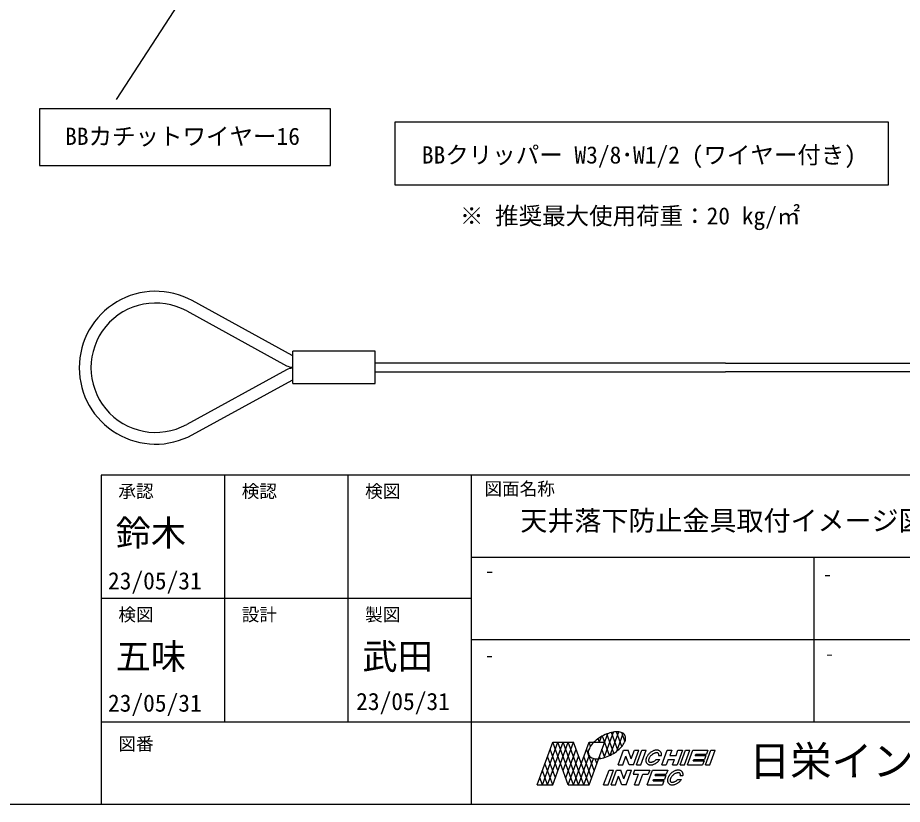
# Model space of a CAD drawing. Units: millimetres on the paper. Extents: x -142 to 140, y -98 to 97.
# Drawn here: x 22.7 to 98, y -98.2 to -31.2 of the extents above; entities that cross this region are included whole.
import ezdxf
from ezdxf.enums import TextEntityAlignment as Align

# ---------------------------------------------------------------- set-up
doc = ezdxf.new("R2010")
doc.units = ezdxf.units.MM
doc.layers.add('0-0_文字･図枠･寸法', color=7, linetype='Continuous')
doc.layers.add('0-1_BBクリッパー', color=7, linetype='Continuous')
doc.styles.add('ＭＳ ゴシック', font='')
doc.styles.get('ＭＳ ゴシック').set_extended_font_data('MS Gothic')

msp = doc.modelspace()

# ---------------------------------------------------------------- linework, layer by layer
at = {"layer": '0-0_文字･図枠･寸法'}
for p, q in [((42.374, -20.744), (31.058, -38.202)), ((40.264, -70.176), (40.264, -91.176)), ((50.764, -70.176), (50.764, -91.176)), ((61.264, -70.176), (61.264, -98.176)), ((139.764, -77.176), (61.264, -77.176)), ((90.464, -91.176), (90.464, -77.176)), ((61.264, -80.676), (29.764, -80.676)), ((139.764, -84.176), (61.264, -84.176)), ((139.764, -91.176), (29.764, -91.176)), ((71.297, -96.523), (72.883, -92.164)), ((72.135, -92.548), (72.013, -92.635)), ((72.179, -92.886), (72.072, -92.592)), ((72.262, -92.465), (72.135, -92.548)), ((72.179, -92.886), (72.352, -92.413)), ((72.394, -92.388), (72.262, -92.465)), ((72.529, -92.316), (72.394, -92.388)), ((73.037, -94.031), (72.432, -92.368)), ((72.666, -92.251), (72.529, -92.316)), ((72.582, -94.203), (73.372, -92.033)), ((72.805, -92.193), (72.666, -92.251)), ((72.944, -92.142), (72.805, -92.193)), ((73.405, -93.829), (72.809, -92.191)), ((73.081, -92.099), (72.944, -92.142)), ((73.217, -92.063), (73.081, -92.099)), ((73.097, -94.002), (73.82, -92.014)), ((73.755, -93.577), (73.205, -92.067)), ((73.35, -92.037), (73.217, -92.063)), ((73.478, -92.018), (73.35, -92.037)), ((73.602, -92.008), (73.478, -92.018)), ((73.72, -92.008), (73.602, -92.008)), ((74.08, -93.258), (73.625, -92.008)), ((73.668, -93.644), (74.213, -92.148)), ((73.831, -92.015), (73.72, -92.008)), ((73.934, -92.032), (73.831, -92.015)), ((74.029, -92.057), (73.934, -92.032)), ((74.114, -92.09), (74.029, -92.057)), ((74.358, -92.809), (74.093, -92.081)), ((74.19, -92.131), (74.114, -92.09)), ((74.255, -92.181), (74.19, -92.131)), ((74.31, -92.237), (74.255, -92.181)), ((74.353, -92.301), (74.31, -92.237)), ((74.384, -92.371), (74.353, -92.301)), ((74.404, -92.447), (74.384, -92.371)), ((74.411, -92.528), (74.404, -92.447)), ((74.407, -92.615), (74.411, -92.528)), ((66.884, -96.523), (68.208, -92.886)), ((67.325, -96.523), (68.649, -92.886)), ((67.767, -96.523), (69.09, -92.886)), ((69.532, -96.523), (68.208, -92.886)), ((68.208, -96.523), (69.532, -92.886)), ((68.208, -92.886), (69.973, -92.886)), ((69.973, -96.523), (68.649, -92.886)), ((69.09, -95.311), (69.973, -92.886)), ((70.414, -96.523), (69.09, -92.886)), ((70.856, -96.523), (69.532, -92.886)), ((69.973, -96.523), (71.297, -92.886)), ((71.297, -96.523), (69.973, -92.886)), ((71.424, -93.235), (71.297, -92.886)), ((71.297, -92.886), (72.621, -92.886)), ((71.375, -93.316), (71.323, -93.414)), ((71.437, -93.216), (71.375, -93.316)), ((71.51, -93.116), (71.437, -93.216)), ((71.594, -93.016), (71.51, -93.116)), ((71.686, -92.917), (71.594, -93.016)), ((71.787, -92.82), (71.686, -92.917)), ((71.738, -92.886), (71.733, -92.872)), ((71.738, -92.886), (71.748, -92.858)), ((71.896, -92.726), (71.787, -92.82)), ((72.013, -92.635), (71.896, -92.726)), ((73.958, -93.392), (74.051, -93.293)), ((74.051, -93.293), (74.134, -93.193)), ((74.134, -93.193), (74.207, -93.093)), ((74.207, -93.093), (74.27, -92.994)), ((74.27, -92.994), (74.321, -92.895)), ((74.321, -92.895), (74.362, -92.799)), ((74.362, -92.799), (74.39, -92.705)), ((74.39, -92.705), (74.407, -92.615)), ((68.429, -95.917), (67.767, -94.098)), ((68.649, -95.311), (67.987, -93.492)), ((69.311, -95.917), (70.194, -93.492)), ((69.532, -96.523), (70.414, -94.098)), ((70.414, -96.523), (71.316, -94.047)), ((71.517, -95.917), (70.856, -94.098)), ((71.738, -95.311), (71.076, -93.492)), ((71.237, -93.695), (71.233, -93.781)), ((71.233, -93.781), (71.24, -93.862)), ((71.254, -93.604), (71.237, -93.695)), ((71.24, -93.862), (71.26, -93.939)), ((71.283, -93.511), (71.254, -93.604)), ((71.26, -93.939), (71.291, -94.009)), ((71.323, -93.414), (71.283, -93.511)), ((71.291, -94.009), (71.335, -94.072)), ((71.335, -94.072), (71.389, -94.129)), ((72.245, -94.28), (72.179, -94.098)), ((72.651, -94.183), (72.4, -93.492)), ((72.839, -94.117), (72.978, -94.058)), ((72.978, -94.058), (73.115, -93.993)), ((73.115, -93.993), (73.25, -93.922)), ((73.25, -93.922), (73.382, -93.844)), ((73.382, -93.844), (73.509, -93.762)), ((73.509, -93.762), (73.632, -93.675)), ((73.632, -93.675), (73.748, -93.583)), ((73.748, -93.583), (73.857, -93.489)), ((73.786, -94.826), (74.243, -93.571)), ((73.857, -93.489), (73.958, -93.392)), ((74.163, -94.826), (74.432, -94.088)), ((74.243, -93.571), (74.62, -93.571)), ((74.7, -94.826), (74.432, -94.088)), ((74.889, -94.309), (74.62, -93.571)), ((74.889, -94.309), (75.157, -93.571)), ((75.077, -94.826), (75.534, -93.571)), ((75.157, -93.571), (75.534, -93.571)), ((75.328, -94.826), (75.785, -93.571)), ((75.705, -94.826), (76.162, -93.571)), ((75.785, -93.571), (76.162, -93.571)), ((76.236, -94.096), (76.21, -94.146)), ((76.266, -94.046), (76.236, -94.096)), ((76.3, -93.998), (76.266, -94.046)), ((76.336, -93.951), (76.3, -93.998)), ((76.376, -93.905), (76.336, -93.951)), ((76.418, -93.861), (76.376, -93.905)), ((76.463, -93.82), (76.418, -93.861)), ((76.51, -93.78), (76.463, -93.82)), ((76.559, -93.744), (76.51, -93.78)), ((76.609, -93.71), (76.559, -93.744)), ((76.66, -93.68), (76.609, -93.71)), ((76.713, -93.652), (76.66, -93.68)), ((76.766, -93.629), (76.713, -93.652)), ((76.819, -93.609), (76.766, -93.629)), ((76.872, -93.592), (76.819, -93.609)), ((76.924, -93.58), (76.872, -93.592)), ((76.976, -93.571), (76.924, -93.58)), ((77.027, -93.567), (76.976, -93.571)), ((77.076, -93.566), (77.027, -93.567)), ((77.123, -93.57), (77.076, -93.566)), ((77.168, -93.578), (77.123, -93.57)), ((77.211, -93.589), (77.168, -93.578)), ((77.251, -93.605), (77.211, -93.589)), ((77.221, -94.037), (77.227, -94.01)), ((77.221, -94.037), (77.454, -94.037)), ((77.288, -93.624), (77.251, -93.605)), ((77.323, -93.647), (77.288, -93.624)), ((77.353, -93.674), (77.323, -93.647)), ((77.381, -93.704), (77.353, -93.674)), ((77.404, -93.737), (77.381, -93.704)), ((77.424, -93.773), (77.404, -93.737)), ((77.439, -93.811), (77.424, -93.773)), ((77.451, -93.853), (77.439, -93.811)), ((77.458, -93.896), (77.451, -93.853)), ((77.454, -94.036), (77.46, -93.988)), ((77.461, -93.941), (77.458, -93.896)), ((77.46, -93.988), (77.461, -93.941)), ((77.498, -94.826), (77.955, -93.571)), ((77.955, -93.571), (78.331, -93.571)), ((78.331, -93.571), (78.167, -94.023)), ((78.167, -94.023), (78.704, -94.023)), ((78.704, -94.023), (78.869, -93.571)), ((79.245, -93.571), (78.788, -94.826)), ((78.869, -93.571), (79.245, -93.571)), ((79.04, -94.826), (79.497, -93.571)), ((79.416, -94.826), (79.873, -93.571)), ((79.497, -93.571), (79.873, -93.571)), ((79.667, -94.826), (80.124, -93.571)), ((80.124, -93.571), (81.415, -93.571)), ((80.336, -94.023), (80.373, -93.922)), ((80.336, -94.023), (81.25, -94.023)), ((80.373, -93.922), (81.287, -93.922)), ((81.25, -94.023), (81.123, -94.374)), ((81.209, -94.826), (81.666, -93.571)), ((81.415, -93.571), (81.287, -93.922)), ((81.586, -94.826), (82.043, -93.571)), ((81.666, -93.571), (82.043, -93.571)), ((68.208, -96.523), (67.546, -94.704)), ((70.856, -96.523), (71.676, -94.27)), ((71.389, -94.129), (71.454, -94.178)), ((71.454, -94.178), (71.53, -94.219)), ((71.53, -94.219), (71.616, -94.253)), ((71.616, -94.253), (71.711, -94.278)), ((71.711, -94.278), (71.814, -94.294)), ((71.959, -94.704), (71.809, -94.294)), ((71.814, -94.294), (71.925, -94.302)), ((71.925, -94.302), (72.042, -94.301)), ((72.042, -94.301), (72.166, -94.291)), ((72.166, -94.291), (72.295, -94.273)), ((72.295, -94.273), (72.427, -94.246)), ((72.427, -94.246), (72.563, -94.211)), ((72.563, -94.211), (72.701, -94.168)), ((72.701, -94.168), (72.839, -94.117)), ((73.786, -94.826), (74.163, -94.826)), ((75.077, -94.826), (74.7, -94.826)), ((75.328, -94.826), (75.705, -94.826)), ((76.137, -94.395), (76.135, -94.442)), ((76.135, -94.442), (76.137, -94.488)), ((76.143, -94.347), (76.137, -94.395)), ((76.137, -94.488), (76.143, -94.532)), ((76.154, -94.297), (76.143, -94.347)), ((76.143, -94.532), (76.154, -94.574)), ((76.168, -94.247), (76.154, -94.297)), ((76.154, -94.574), (76.169, -94.613)), ((76.187, -94.197), (76.168, -94.247)), ((76.169, -94.613), (76.187, -94.649)), ((76.21, -94.146), (76.187, -94.197)), ((76.187, -94.649), (76.21, -94.683)), ((76.21, -94.683), (76.236, -94.714)), ((76.236, -94.714), (76.266, -94.741)), ((76.266, -94.741), (76.3, -94.764)), ((76.3, -94.764), (76.337, -94.785)), ((76.337, -94.785), (76.376, -94.801)), ((76.365, -94.413), (76.364, -94.429)), ((76.376, -94.801), (76.419, -94.813)), ((76.419, -94.813), (76.463, -94.822)), ((76.463, -94.822), (76.51, -94.826)), ((76.51, -94.826), (76.559, -94.827)), ((76.559, -94.827), (76.609, -94.823)), ((76.609, -94.823), (76.661, -94.815)), ((76.661, -94.815), (76.713, -94.804)), ((76.713, -94.804), (76.766, -94.788)), ((76.766, -94.788), (76.819, -94.769)), ((76.819, -94.769), (76.872, -94.746)), ((76.872, -94.746), (76.925, -94.719)), ((76.925, -94.719), (76.976, -94.689)), ((76.976, -94.689), (77.027, -94.656)), ((76.98, -94.403), (77.019, -94.367)), ((77.019, -94.367), (77.029, -94.357)), ((77.027, -94.656), (77.076, -94.62)), ((77.029, -94.357), (77.323, -94.357)), ((77.076, -94.62), (77.123, -94.582)), ((77.123, -94.582), (77.168, -94.541)), ((77.168, -94.541), (77.211, -94.497)), ((77.211, -94.497), (77.251, -94.452)), ((77.251, -94.452), (77.289, -94.405)), ((77.289, -94.405), (77.323, -94.357)), ((77.498, -94.826), (77.874, -94.826)), ((78.039, -94.374), (77.874, -94.826)), ((78.039, -94.374), (78.576, -94.374)), ((78.412, -94.826), (78.576, -94.374)), ((78.412, -94.826), (78.788, -94.826)), ((79.04, -94.826), (79.416, -94.826)), ((79.667, -94.826), (80.958, -94.826)), ((80.172, -94.475), (80.209, -94.374)), ((80.209, -94.374), (81.123, -94.374)), ((81.209, -94.826), (81.586, -94.826)), ((67.767, -96.523), (67.325, -95.311)), ((72.541, -96.523), (72.998, -95.267)), ((72.998, -95.267), (73.375, -95.267)), ((73.169, -96.523), (73.626, -95.267)), ((73.626, -95.267), (74.002, -95.267)), ((74.271, -96.006), (74.002, -95.267)), ((74.271, -96.006), (74.54, -95.267)), ((74.459, -96.523), (74.916, -95.267)), ((74.54, -95.267), (74.916, -95.267)), ((75.167, -95.267), (75.04, -95.619)), ((76.252, -96.523), (76.709, -95.267)), ((76.709, -95.267), (78, -95.267)), ((78, -95.267), (77.872, -95.619)), ((78.214, -95.602), (78.175, -95.648)), ((78.256, -95.558), (78.214, -95.602)), ((78.301, -95.516), (78.256, -95.558)), ((78.348, -95.477), (78.301, -95.516)), ((78.397, -95.441), (78.348, -95.477)), ((78.447, -95.407), (78.397, -95.441)), ((78.499, -95.376), (78.447, -95.407)), ((78.551, -95.349), (78.499, -95.376)), ((78.604, -95.325), (78.551, -95.349)), ((78.657, -95.305), (78.604, -95.325)), ((78.71, -95.289), (78.657, -95.305)), ((78.763, -95.277), (78.71, -95.289)), ((78.814, -95.268), (78.763, -95.277)), ((78.865, -95.264), (78.814, -95.268)), ((78.914, -95.263), (78.865, -95.264)), ((78.961, -95.267), (78.914, -95.263)), ((79.006, -95.275), (78.961, -95.267)), ((79.049, -95.286), (79.006, -95.275)), ((79.089, -95.302), (79.049, -95.286)), ((79.127, -95.321), (79.089, -95.302)), ((79.161, -95.344), (79.127, -95.321)), ((79.192, -95.371), (79.161, -95.344)), ((79.219, -95.4), (79.192, -95.371)), ((79.242, -95.433), (79.219, -95.4)), ((79.262, -95.469), (79.242, -95.433)), ((79.277, -95.508), (79.262, -95.469)), ((79.289, -95.549), (79.277, -95.508)), ((79.296, -95.593), (79.289, -95.549)), ((79.299, -95.638), (79.296, -95.593)), ((67.325, -96.523), (67.105, -95.917)), ((73.545, -96.523), (73.814, -95.785)), ((74.083, -96.523), (73.814, -95.785)), ((75.04, -95.619), (75.497, -95.619)), ((75.168, -96.523), (75.497, -95.619)), ((76.921, -95.719), (76.958, -95.619)), ((76.921, -95.719), (77.835, -95.719)), ((76.958, -95.619), (77.872, -95.619)), ((77.835, -95.719), (77.708, -96.071)), ((77.975, -96.092), (77.973, -96.139)), ((77.973, -96.139), (77.975, -96.185)), ((77.981, -96.044), (77.975, -96.092)), ((77.975, -96.185), (77.981, -96.229)), ((77.992, -95.994), (77.981, -96.044)), ((77.981, -96.229), (77.992, -96.27)), ((78.007, -95.944), (77.992, -95.994)), ((77.992, -96.27), (78.007, -96.31)), ((78.025, -95.893), (78.007, -95.944)), ((78.007, -96.31), (78.025, -96.346)), ((78.048, -95.843), (78.025, -95.893)), ((78.025, -96.346), (78.048, -96.38)), ((78.074, -95.793), (78.048, -95.843)), ((78.104, -95.743), (78.074, -95.793)), ((78.138, -95.695), (78.104, -95.743)), ((78.175, -95.648), (78.138, -95.695)), ((78.814, -96.386), (78.865, -96.353)), ((78.857, -96.064), (78.867, -96.053)), ((78.865, -96.353), (78.914, -96.317)), ((78.867, -96.053), (79.161, -96.053)), ((78.914, -96.317), (78.961, -96.279)), ((78.961, -96.279), (79.007, -96.237)), ((79.007, -96.237), (79.049, -96.194)), ((79.049, -96.194), (79.09, -96.149)), ((79.059, -95.733), (79.065, -95.707)), ((79.059, -95.733), (79.292, -95.733)), ((79.09, -96.149), (79.127, -96.102)), ((79.127, -96.102), (79.161, -96.053)), ((79.292, -95.733), (79.298, -95.685)), ((79.298, -95.685), (79.299, -95.638)), ((66.884, -96.523), (68.208, -96.523)), ((69.532, -96.523), (71.297, -96.523)), ((73.169, -96.523), (73.545, -96.523)), ((74.459, -96.523), (74.083, -96.523)), ((75.168, -96.523), (75.544, -96.523)), ((76.252, -96.523), (77.543, -96.523)), ((78.048, -96.38), (78.075, -96.41)), ((78.075, -96.41), (78.105, -96.438)), ((78.105, -96.438), (78.138, -96.461)), ((78.138, -96.461), (78.175, -96.481)), ((78.175, -96.481), (78.214, -96.498)), ((78.214, -96.498), (78.257, -96.51)), ((78.257, -96.51), (78.301, -96.519)), ((78.301, -96.519), (78.348, -96.523)), ((78.348, -96.523), (78.397, -96.523)), ((78.397, -96.523), (78.447, -96.52)), ((78.447, -96.52), (78.499, -96.512)), ((78.499, -96.512), (78.551, -96.501)), ((78.551, -96.501), (78.604, -96.485)), ((78.604, -96.485), (78.657, -96.466)), ((78.657, -96.466), (78.71, -96.443)), ((78.71, -96.443), (78.763, -96.416)), ((78.763, -96.416), (78.814, -96.386)), ((-142.236, -98.176), (139.764, -98.176))]:
    msp.add_line(p, q, dxfattribs=at)
for points in [[(24.525, -38.998), (24.525, -43.825), (49.293, -43.825), (49.293, -38.998)], [(54.771, -40.141), (54.771, -45.461), (96.789, -45.461), (96.789, -40.141)]]:
    msp.add_lwpolyline(points, close=True, dxfattribs=at)
for points in [[(139.764, -70.176), (29.764, -70.176), (29.764, -98.176)], [(77.199, -93.844), (77.195, -93.839), (77.19, -93.834), (77.184, -93.829), (77.178, -93.825), (77.171, -93.82), (77.163, -93.816), (77.155, -93.812), (77.145, -93.809), (77.135, -93.805), (77.124, -93.802), (77.111, -93.8), (77.098, -93.797), (77.084, -93.796), (77.069, -93.795), (77.052, -93.795), (77.036, -93.795), (77.018, -93.797), (77.001, -93.799), (76.96, -93.806), (76.919, -93.817), (76.876, -93.831), (76.832, -93.849), (76.788, -93.871), (76.743, -93.896), (76.7, -93.924), (76.657, -93.956), (76.616, -93.99), (76.577, -94.026), (76.54, -94.064), (76.507, -94.104), (76.476, -94.145), (76.449, -94.186), (76.425, -94.227), (76.405, -94.268), (76.39, -94.307), (76.378, -94.345), (76.369, -94.383), (76.367, -94.397), (76.365, -94.413)], [(77.227, -94.01), (77.229, -93.996), (77.231, -93.98), (77.232, -93.964), (77.232, -93.95), (77.232, -93.937), (77.231, -93.924), (77.229, -93.913), (77.227, -93.902), (77.225, -93.892), (77.222, -93.883), (77.219, -93.875), (77.215, -93.868), (77.212, -93.861), (77.208, -93.855), (77.204, -93.849), (77.199, -93.844)], [(76.364, -94.429), (76.363, -94.443), (76.364, -94.456), (76.365, -94.469), (76.366, -94.481), (76.368, -94.491), (76.371, -94.501), (76.374, -94.51), (76.377, -94.518), (76.38, -94.525), (76.384, -94.532), (76.388, -94.538), (76.392, -94.544), (76.396, -94.55), (76.401, -94.555), (76.406, -94.559), (76.412, -94.564), (76.418, -94.568), (76.425, -94.573), (76.432, -94.577), (76.441, -94.581), (76.45, -94.585), (76.461, -94.588), (76.472, -94.591), (76.484, -94.594), (76.498, -94.596), (76.512, -94.597), (76.527, -94.598), (76.543, -94.598), (76.56, -94.598), (76.578, -94.596), (76.596, -94.594), (76.616, -94.591), (76.633, -94.588), (76.677, -94.576), (76.72, -94.562), (76.763, -94.544), (76.808, -94.522), (76.852, -94.497), (76.896, -94.469)], [(76.896, -94.469), (76.939, -94.438), (76.98, -94.403)], [(80.172, -94.475), (81.086, -94.475), (80.958, -94.826)], [(72.541, -96.523), (72.918, -96.523), (73.375, -95.267)], [(75.167, -95.267), (76.458, -95.267), (76.33, -95.619)], [(79.038, -95.54), (79.033, -95.535), (79.028, -95.531), (79.022, -95.526), (79.016, -95.522), (79.009, -95.517), (79.001, -95.513), (78.993, -95.509), (78.983, -95.505), (78.973, -95.502), (78.962, -95.499), (78.95, -95.496), (78.936, -95.494), (78.922, -95.493), (78.907, -95.492), (78.891, -95.492), (78.874, -95.492), (78.856, -95.494), (78.84, -95.496), (78.798, -95.503), (78.757, -95.513), (78.714, -95.528), (78.67, -95.546), (78.626, -95.568), (78.582, -95.593), (78.538, -95.621), (78.495, -95.652), (78.454, -95.686), (78.415, -95.723), (78.379, -95.761), (78.345, -95.801), (78.314, -95.842), (78.287, -95.883), (78.263, -95.924), (78.244, -95.965), (78.228, -96.004), (78.216, -96.042), (78.207, -96.08), (78.205, -96.094), (78.203, -96.11)], [(79.065, -95.707), (79.067, -95.692), (79.069, -95.676), (79.07, -95.661), (79.07, -95.647), (79.07, -95.634), (79.069, -95.621), (79.067, -95.609), (79.065, -95.599), (79.063, -95.589), (79.06, -95.58), (79.057, -95.572), (79.054, -95.564), (79.05, -95.558), (79.046, -95.552), (79.042, -95.546), (79.038, -95.54)], [(75.544, -96.523), (75.873, -95.619), (76.33, -95.619)], [(76.757, -96.171), (76.794, -96.071), (77.708, -96.071)], [(76.757, -96.171), (77.671, -96.171), (77.543, -96.523)], [(78.203, -96.11), (78.202, -96.126), (78.202, -96.14), (78.202, -96.153), (78.203, -96.166), (78.205, -96.177), (78.207, -96.188), (78.209, -96.198), (78.212, -96.207), (78.215, -96.215), (78.218, -96.222), (78.222, -96.229), (78.226, -96.235), (78.23, -96.241), (78.234, -96.246), (78.239, -96.251), (78.244, -96.256), (78.25, -96.261), (78.256, -96.265), (78.263, -96.27), (78.271, -96.274), (78.279, -96.278), (78.289, -96.281), (78.299, -96.285), (78.31, -96.288), (78.322, -96.29), (78.336, -96.293), (78.35, -96.294), (78.365, -96.295), (78.381, -96.295), (78.398, -96.295), (78.416, -96.293), (78.435, -96.291), (78.454, -96.288), (78.472, -96.284), (78.515, -96.273), (78.558, -96.259), (78.602, -96.241), (78.646, -96.219), (78.69, -96.194)], [(78.69, -96.194), (78.734, -96.166), (78.777, -96.134), (78.818, -96.1), (78.857, -96.064)]]:
    msp.add_lwpolyline(points, dxfattribs=at)
at = {"layer": '0-1_BBクリッパー'}
for p, q in [((46.039, -59.979), (37.533, -55.324)), ((37.053, -56.201), (45.559, -60.856)), ((46.081, -59.979), (46.039, -59.979)), ((53.081, -59.633), (46.081, -59.633)), ((46.081, -62.383), (46.081, -59.633)), ((53.081, -62.383), (53.081, -59.633)), ((46.039, -60.979), (46.081, -60.979)), ((82.907, -60.633), (53.081, -60.633)), ((82.907, -60.633), (112.734, -60.633)), ((45.559, -61.202), (37.053, -65.857)), ((46.081, -61.079), (46.039, -61.079)), ((53.081, -61.383), (82.907, -61.383)), ((112.734, -61.383), (82.907, -61.383)), ((37.533, -66.734), (46.039, -62.079)), ((46.039, -62.079), (46.081, -62.079)), ((46.081, -62.383), (53.081, -62.383))]:
    msp.add_line(p, q, dxfattribs=at)
for centre, radius, start, end in [((34.411, -61.029), 6.503, 61.30861, 180), ((34.411, -61.029), 5.503, 61.30861, 298.69139), ((46.039, -59.979), 1, 241.30862, 270), ((34.411, -61.029), 6.503, 180, 298.69139), ((46.039, -62.079), 1, 90, 118.69138)]:
    msp.add_arc(centre, radius, start, end, dxfattribs=at)

# ---------------------------------------------------------------- texts
at = {"layer": '0-0_文字･図枠･寸法', "style": 'ＭＳ ゴシック'}
for s, height, p in [('BBカチットワイヤー16', 1.466, (26.707, -42.511)), ('BBクリッパー W3/8･W1/2 (ワイヤー付き)', 1.466, (57.066, -44.096)), ('※ 推奨最大使用荷重：20 kg/㎡', 1.466, (60.308, -49.284)), ('図面名称', 1.1, (62.391, -72.207)), ('承認', 1.1, (31.238, -72.416)), ('検認', 1.1, (41.738, -72.416)), ('検図', 1.1, (52.238, -72.416)), ('天井落下防止金具取付イメージ図(BBｶﾁｯﾄﾜｲﾔｰ16・BBｸﾘｯﾊﾟｰW3/8･W1/2)', 1.686, (65.448, -75.39)), ('鈴木', 2.199, (31.004, -76.851)), ('23/05/31', 1.466, (30.354, -80.331)), ('-', 1.1, (62.465, -79.2)), ('-', 1.1, (91.216, -79.487)), ('検図', 1.1, (31.238, -82.916)), ('設計', 1.1, (41.738, -82.916)), ('製図', 1.1, (52.238, -82.916)), ('五味', 2.199, (31.004, -87.351)), ('武田', 2.199, (52.004, -87.351)), ('-', 1.1, (62.463, -86.367)), ('-', 1.1, (91.387, -86.241)), ('23/05/31', 1.466, (30.353, -90.736)), ('23/05/31', 1.466, (51.477, -90.597)), ('図番', 1.1, (31.238, -93.914)), ('日栄インテック株式会社', 2.566, (84.928, -96.54))]:
    msp.add_text(s, height=height, dxfattribs=at).set_placement(p, align=Align.BOTTOM_LEFT)

doc.saveas('drawing.dxf')
